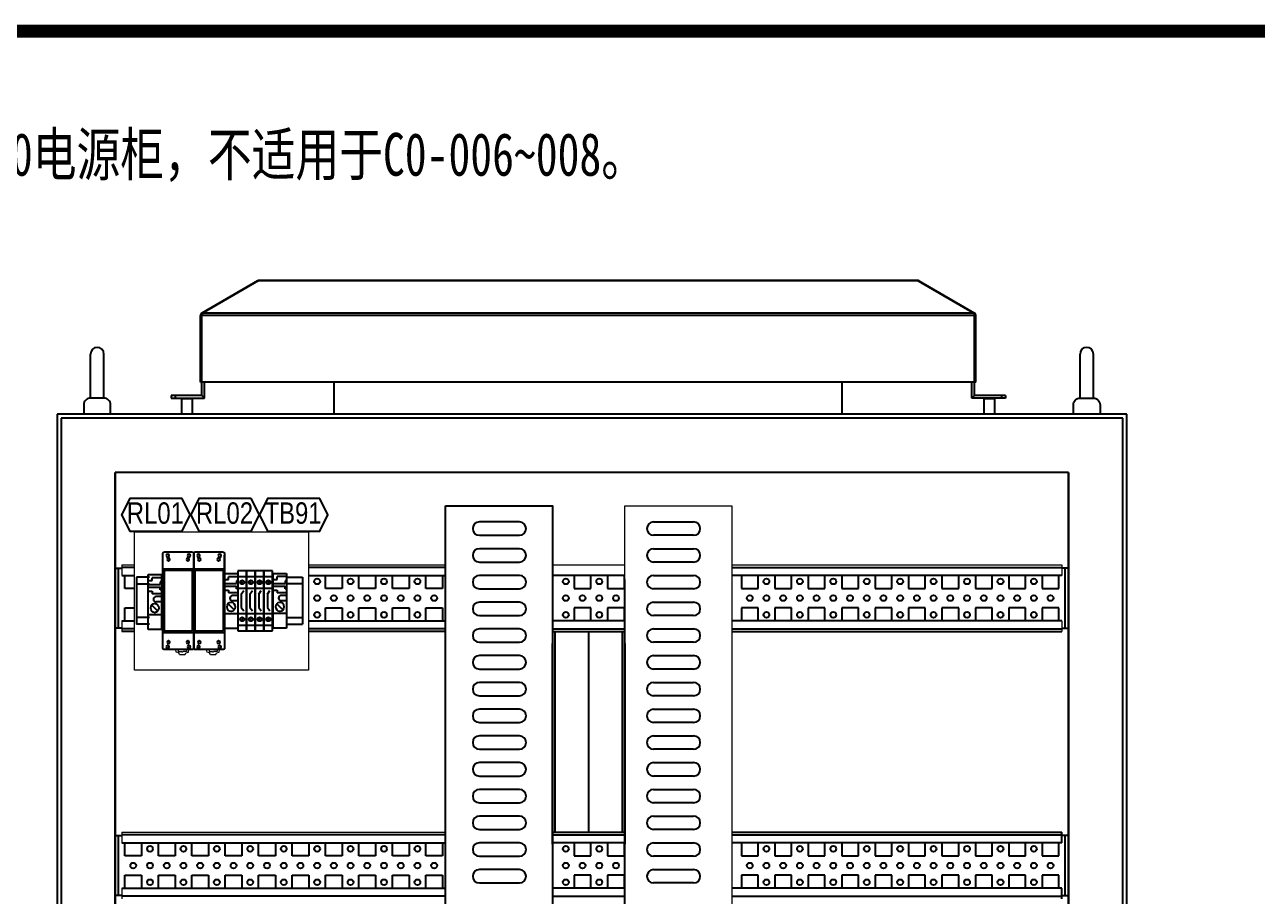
# Model space of a CAD drawing. Extents: x 81437 to 204847, y -54769 to -29444.
# Drawn here: x 102201 to 103123, y -30096 to -29444 of the extents above; entities that cross this region are included whole.
import ezdxf
from ezdxf.enums import TextEntityAlignment as Align
from ezdxf.lldxf.tags import DXFTag

# ---------------------------------------------------------------- set-up
doc = ezdxf.new("R2010")
doc.units = 0
doc.header["$LTSCALE"] = 100
doc.header["$MEASUREMENT"] = 0
for name, color, linetype in [('EYEBOLT', 7, 'Continuous'), ('PANEL', 7, 'Continuous'), ('Panel Comp', 7, 'Continuous'), ('t', 1, 'Continuous')]:
    doc.layers.add(name, color=color, linetype=linetype)
doc.layers.add('细实线', color=7, linetype='Continuous', lineweight=20)
doc.styles.add('HZ', font='arial.ttf', dxfattribs={"width": 0.7})
doc.styles.add('HZTXT1', font='', dxfattribs={"width": 0.8})
doc.styles.get("Standard").update_dxf_attribs({"font": ''})
doc.styles.add('微软雅黑', font='')
doc.styles.get('HZTXT1').set_extended_font_data('SimSun')
doc.styles.get('Standard').set_extended_font_data('SimSun')
doc.styles.get('微软雅黑').set_extended_font_data('Microsoft YaHei')
tags = doc.linetypes.add('HIDDEN', pattern=[0.375, 0.25, -0.125]).pattern_tags.tags
tags[6:7] = [DXFTag(74, 4), DXFTag(75, 0), DXFTag(340, '0'), DXFTag(46, 1.0), DXFTag(50, 0.0), DXFTag(44, 0.0), DXFTag(45, 0.0)]
tags[4:5] = [DXFTag(74, 4), DXFTag(75, 0), DXFTag(340, '0'), DXFTag(46, 1.0), DXFTag(50, 0.0), DXFTag(44, 0.0), DXFTag(45, 0.0)]
tags = doc.linetypes.add('HIDDEN2', pattern=[0.1875, 0.125, -0.0625]).pattern_tags.tags
tags[6:7] = [DXFTag(74, 4), DXFTag(75, 0), DXFTag(340, '0'), DXFTag(46, 1.0), DXFTag(50, 0.0), DXFTag(44, 0.0), DXFTag(45, 0.0)]
tags[4:5] = [DXFTag(74, 4), DXFTag(75, 0), DXFTag(340, '0'), DXFTag(46, 1.0), DXFTag(50, 0.0), DXFTag(44, 0.0), DXFTag(45, 0.0)]

# ---------------------------------------------------------------- blocks, each defined once
blk = doc.blocks.new('图框')
at = {"layer": 't', "color": 7, "const_width": 9.62}
blk.add_lwpolyline([(4109.48, -3210.44), (4109.48, -58.86), (-6.16, -58.86), (-6.16, -3210.44)], close=True, dxfattribs=at)
at = {"color": 7, "style": '微软雅黑', "flags": 8}
for tag, p, height in [('DWG.NAME:', (1375.47, -2969.24), 25), ('DWG.NO.:', (3122.02, -3089.26), 24), ('图纸编号', (3309.2, -3111.27), 24), ('FILENO.:', (3122.51, -3164.97), 24), ('文档号', (3311.56, -3182.99), 24)]:
    blk.add_attdef(tag, p, '', height=height, dxfattribs=at)
at = {"color": 7, "style": '微软雅黑', "width": 0.8, "flags": 8}
for tag, p, height in [('PROJECTNAME:', (3119.32, -2971.67), 24), ('PROJECT_NAME', (3324.74, -2969.19), 25)]:
    blk.add_attdef(tag, p, '', height=height, dxfattribs=at)
at = {"color": 7, "style": '微软雅黑', "flags": 8}
for tag, p in [('图纸名称:', (1371.65, -3024.79)), ('项目名称', (3272.9, -3045.63))]:
    blk.add_attdef(tag, text='', height=25, dxfattribs=at).set_placement(p, align=Align.BOTTOM_LEFT)
for tag, height, width, p in [('RENLIU', 24, 0.7, (692.03, -3009.24)), ('SHUFENWANG', 24, 0.7, (879.63, -3009.24)), ('FANGHOU', 24, 0.7, (1063.57, -3009.24)), ('DANDANLI', 24, 0.7, (1243.85, -3009.24)), ('#10STATIONONTROLCABINETCOVER', 30, 0.6, (1771.74, -3076.04)), ('HANGZHOUHOLLYSYSAUTOMATIONCO.,LTD.', 24, 0.7, (2763.92, -3104.58))]:
    blk.add_attdef(tag, text='', height=height, dxfattribs=dict(at, width=width)).set_placement(p, align=Align.MIDDLE)
at = {"color": 7, "flags": 8}
blk.add_attdef('A', text='', height=23, dxfattribs=at).set_placement((53.74, -3033.74), align=Align.MIDDLE)
at = {"color": 7, "style": '微软雅黑', "flags": 8}
for tag, height, p in [('设计时间', 23, (207.7, -3033.74)), ('刘仁', 23, (692.03, -3061.05)), ('王姝芬', 23, (879.63, -3061.05)), ('侯方', 23, (1063.57, -3061.05)), ('李丹丹', 23, (1243.85, -3061.05)), ('PAGEXOFX', 24, (3947.55, -3097.94)), ('REV.', 24, (53.22, -3121.91)), ('DATE', 24, (202.74, -3121.91)), ('DESCRIPTION', 24, (445.56, -3121.91)), ('PREPARED', 24, (692.03, -3121.91)), ('CHECKED', 24, (879.63, -3121.91)), ('SIGNED', 24, (1063.57, -3121.91)), ('APPROVED', 24, (1243.85, -3121.91)), ('图纸名称', 30, (1771.74, -3153.56)), ('第几页共几页', 24, (3947.55, -3172.94))]:
    blk.add_attdef(tag, text='', height=height, dxfattribs=at).set_placement(p, align=Align.MIDDLE)
blk = doc.blocks.new('堵头')
at = {"color": 53}
for p, q in [((0, -41), (0, 0)), ((0, 0), (10, 0)), ((10, 0), (10, -41)), ((0, -11), (10, -11)), ((7.28, -18.33), (2.72, -13.78)), ((0, -20.55), (4, -20.55)), ((0, -24.55), (4, -24.55)), ((0, -26.55), (7, -26.55)), ((7, -28.55), (7, -26.55)), ((0, -29.55), (1, -29.55)), ((0, -35.55), (1, -35.55)), ((1, -29.55), (1, -31.55)), ((10, -31.55), (1, -31.55)), ((10, -33.55), (1, -33.55)), ((1, -35.55), (1, -33.55)), ((10, -28.55), (7, -28.55)), ((10, -36.55), (7, -36.55)), ((7, -36.55), (7, -38.55)), ((0, -38.55), (7, -38.55)), ((10, -41), (0, -41))]:
    blk.add_line(p, q, dxfattribs=at)
blk.add_arc((4, -22.55), 2, 270, 90, dxfattribs=at)
blk.add_ellipse((5, -16.05), major_axis=(0, -3.5), ratio=0.857143, start_param=4.712389, end_param=10.995574, dxfattribs=at)
blk = doc.blocks.new('MY2NJ-K')
at = {"lineweight": 0}
for p, q in [((38.45, -10), (36.5, -9.7)), ((36.5, -11.47), (37.98, -11.47)), ((36.5, -17.62), (37.98, -17.62)), ((37.98, -11.47), (37.98, -14.01)), ((37.98, -17.62), (37.98, -15.08)), ((38.88, -11.91), (38.45, -10)), ((38.88, -17.18), (38.45, -19.08)), ((40.29, -12.49), (38.88, -11.91)), ((40.29, -16.59), (38.88, -17.18)), ((40.29, -12.49), (40.29, -16.59)), ((38.45, -19.08), (36.5, -19.38))]:
    blk.add_line(p, q, dxfattribs=at)
blk.add_arc((37.97, -14.54), 0.532, 270.54945, 89.45055, dxfattribs=at)
at = {"layer": 'Panel Comp'}
for p, q in [((12, -23), (-34, -23)), ((5.54, -23), (-33.71, -23)), ((5.54, -23), (-33.71, -23)), ((8.62, -23), (-30.62, -23)), ((10.96, -23), (-28.29, -23))]:
    blk.add_line(p, q, dxfattribs=at)
blk.add_lwpolyline([(36.5, -22), (36.5, -1, 0.414214), (35.5, 0), (-35.5, 0, 0.414214), (-36.5, -1), (-36.5, -22, 0.414214), (-35.5, -23), (35.5, -23, 0.414214)], format="xyb", close=True, dxfattribs=at)
for points in [[(24, -23), (24, 0), (-24, 0), (-24, -23)], [(22.77, -21.93), (22.77, -1.19), (-22.87, -1.19), (-22.87, -21.93)]]:
    blk.add_lwpolyline(points, close=True, dxfattribs=at)
for centre in [(-33.76, -3.57), (-30.82, -4.13), (30.88, -4.13), (34.37, -3.57), (-33.76, -19.46), (-30.82, -18.62), (30.88, -18.62), (34.37, -19.46)]:
    blk.add_circle(centre, 1.09, dxfattribs=at)
blk = doc.blocks.new('Z$W@#31031')
at = {"color": 53}
for p, q in [((0, 45), (0, 0)), ((6.5, 45), (0, 45)), ((0, 40.63), (6.5, 40.63)), ((6.5, 0), (6.5, 45)), ((0, 31.89), (6.5, 31.89)), ((2.6, 27.5), (4.44, 30.12)), ((2.6, 27.61), (2.6, 17.39)), ((0, 13.11), (6.5, 13.11)), ((2.6, 17.5), (4.44, 14.88)), ((0, 4.37), (6.5, 4.37)), ((0, 0), (6.5, 0))]:
    blk.add_line(p, q, dxfattribs=at)
at = {"color": 53, "linetype": 'HIDDEN2'}
for p, q in [((4.15, 35.13), (2.35, 37.54)), ((4.15, 9.87), (2.35, 7.46))]:
    blk.add_line(p, q, dxfattribs=at)
at = {"color": 53}
for centre in [(3.28, 36.32), (3.28, 8.68)]:
    blk.add_circle(centre, 1.5, dxfattribs=at)

msp = doc.modelspace()

# ---------------------------------------------------------------- linework, layer by layer
at = {"color": 7, "linetype": 'Continuous'}
for p, q in [((102375.04, -29636.02), (102333.35, -29660.09)), ((102375.54, -29636.02), (102333.85, -29660.09)), ((102375.04, -29636.02), (102375.16, -29636.24)), ((102868.96, -29636.02), (102375.54, -29636.02)), ((102868.36, -29635.72), (102376.14, -29635.72)), ((102868.96, -29636.02), (102910.65, -29660.09)), ((102869.46, -29636.02), (102869.33, -29636.24)), ((102869.46, -29636.02), (102911.15, -29660.09)), ((102332.25, -29711.72), (102332.25, -29662)), ((102332.25, -29662), (102333.25, -29662)), ((102333.25, -29711.72), (102333.25, -29662)), ((102911.25, -29662), (102333.25, -29662)), ((102333.35, -29660.09), (102333.64, -29660.6)), ((102910.65, -29660.09), (102333.85, -29660.09)), ((102911.15, -29660.09), (102910.85, -29660.6)), ((102911.25, -29711.72), (102911.25, -29662)), ((102912.25, -29662), (102911.25, -29662)), ((102912.25, -29711.72), (102912.25, -29662)), ((102332.25, -29711.72), (102333.25, -29711.72)), ((102333.25, -29721.72), (102333.25, -29711.72)), ((102911.25, -29711.72), (102333.25, -29711.72)), ((102335.25, -29723.72), (102335.25, -29711.72)), ((102432.25, -29735.72), (102432.25, -29711.72)), ((102812.25, -29735.72), (102812.25, -29711.72)), ((102909.25, -29723.72), (102909.25, -29711.72)), ((102911.25, -29721.72), (102911.25, -29711.72)), ((102912.25, -29711.72), (102911.25, -29711.72)), ((102310.25, -29721.72), (102310.25, -29723.72)), ((102333.25, -29721.72), (102310.25, -29721.72)), ((102310.25, -29723.72), (102335.25, -29723.72)), ((102313.25, -29721.72), (102313.25, -29723.72)), ((102318.75, -29723.72), (102318.25, -29724.22)), ((102318.25, -29735.72), (102318.25, -29724.22)), ((102326.25, -29724.22), (102318.25, -29724.22)), ((102325.75, -29723.72), (102326.25, -29724.22)), ((102326.25, -29735.72), (102326.25, -29724.22)), ((102335.25, -29723.72), (102333.25, -29721.72)), ((102909.25, -29723.72), (102911.25, -29721.72)), ((102934.25, -29723.72), (102909.25, -29723.72)), ((102934.25, -29721.72), (102911.25, -29721.72)), ((102918.75, -29723.72), (102918.25, -29724.22)), ((102918.25, -29735.72), (102918.25, -29724.22)), ((102926.25, -29724.22), (102918.25, -29724.22)), ((102925.75, -29723.72), (102926.25, -29724.22)), ((102926.25, -29735.72), (102926.25, -29724.22)), ((102931.25, -29721.72), (102931.25, -29723.72)), ((102934.25, -29721.72), (102934.25, -29723.72)), ((102570.86, -29816.25), (102540.86, -29816.25)), ((102671.1, -29816.25), (102701.1, -29816.25)), ((102540.86, -29826.25), (102570.86, -29826.25)), ((102701.1, -29826.25), (102671.1, -29826.25)), ((102570.86, -29836.25), (102540.86, -29836.25)), ((102671.1, -29836.25), (102701.1, -29836.25)), ((102540.86, -29846.25), (102570.86, -29846.25)), ((102701.1, -29846.25), (102671.1, -29846.25)), ((102268.55, -29850.72), (102273.55, -29850.72)), ((102268.55, -29850.72), (102273.55, -29850.72)), ((102271.05, -29895.72), (102271.05, -29850.72)), ((102271.05, -29895.72), (102271.05, -29850.72)), ((102282.99, -29850.22), (102273.52, -29850.22)), ((102273.55, -29856.22), (102282.99, -29856.22)), ((102275.8, -29865.97), (102275.8, -29856.22)), ((102515.65, -29850.22), (102413.13, -29850.22)), ((102413.13, -29856.22), (102515.65, -29856.22)), ((102425.8, -29865.97), (102425.8, -29856.22)), ((102425.8, -29865.97), (102425.8, -29856.22)), ((102425.8, -29865.97), (102425.8, -29856.22)), ((102425.8, -29865.97), (102425.8, -29856.22)), ((102438.3, -29856.22), (102438.3, -29865.97)), ((102450.8, -29865.97), (102450.8, -29856.22)), ((102463.3, -29856.22), (102463.3, -29865.97)), ((102475.8, -29865.97), (102475.8, -29856.22)), ((102488.3, -29856.22), (102488.3, -29865.97)), ((102500.8, -29865.97), (102500.8, -29856.22)), ((102513.3, -29856.22), (102513.3, -29865.97)), ((102570.86, -29856.25), (102540.86, -29856.25)), ((102649.65, -29856.22), (102595.65, -29856.22)), ((102611.8, -29856.22), (102611.8, -29865.97)), ((102624.3, -29865.97), (102624.3, -29856.22)), ((102636.8, -29856.22), (102636.8, -29865.97)), ((102649.3, -29865.97), (102649.3, -29856.22)), ((102671.1, -29856.25), (102701.1, -29856.25)), ((102729.65, -29850.22), (102967.1, -29850.22)), ((102967.44, -29856.22), (102729.65, -29856.22)), ((102736.8, -29856.22), (102736.8, -29865.97)), ((102749.3, -29865.97), (102749.3, -29856.22)), ((102761.8, -29856.22), (102761.8, -29865.97)), ((102774.3, -29865.97), (102774.3, -29856.22)), ((102786.8, -29856.22), (102786.8, -29865.97)), ((102799.3, -29865.97), (102799.3, -29856.22)), ((102811.8, -29856.22), (102811.8, -29865.97)), ((102824.3, -29865.97), (102824.3, -29856.22)), ((102836.8, -29856.22), (102836.8, -29865.97)), ((102849.3, -29865.97), (102849.3, -29856.22)), ((102861.8, -29856.22), (102861.8, -29865.97)), ((102874.3, -29865.97), (102874.3, -29856.22)), ((102886.8, -29856.22), (102886.8, -29865.97)), ((102899.3, -29865.97), (102899.3, -29856.22)), ((102911.8, -29856.22), (102911.8, -29865.97)), ((102924.3, -29865.97), (102924.3, -29856.22)), ((102936.8, -29856.22), (102936.8, -29865.97)), ((102949.3, -29865.97), (102949.3, -29856.22)), ((102961.8, -29856.22), (102961.8, -29865.97)), ((102967.1, -29850.22), (102976.58, -29850.22)), ((102976.55, -29856.22), (102967.1, -29856.22)), ((102974.3, -29865.97), (102974.3, -29856.22)), ((102981.55, -29850.72), (102976.55, -29850.72)), ((102979.05, -29895.72), (102979.05, -29850.72)), ((102282.99, -29865.97), (102275.8, -29865.97)), ((102438.3, -29865.97), (102425.8, -29865.97)), ((102463.3, -29865.97), (102450.8, -29865.97)), ((102488.3, -29865.97), (102475.8, -29865.97)), ((102513.3, -29865.97), (102500.8, -29865.97)), ((102540.86, -29866.25), (102570.86, -29866.25)), ((102611.8, -29865.97), (102624.3, -29865.97)), ((102636.8, -29865.97), (102649.3, -29865.97)), ((102649.65, -31604.22), (102649.65, -29859.22)), ((102701.1, -29866.25), (102671.1, -29866.25)), ((102736.8, -29865.97), (102749.3, -29865.97)), ((102761.8, -29865.97), (102774.3, -29865.97)), ((102786.8, -29865.97), (102799.3, -29865.97)), ((102811.8, -29865.97), (102824.3, -29865.97)), ((102836.8, -29865.97), (102849.3, -29865.97)), ((102861.8, -29865.97), (102874.3, -29865.97)), ((102886.8, -29865.97), (102899.3, -29865.97)), ((102911.8, -29865.97), (102924.3, -29865.97)), ((102936.8, -29865.97), (102949.3, -29865.97)), ((102961.8, -29865.97), (102974.3, -29865.97)), ((102570.86, -29876.25), (102540.86, -29876.25)), ((102671.1, -29876.25), (102701.1, -29876.25)), ((102275.8, -29880.47), (102282.99, -29880.47)), ((102275.8, -29890.22), (102275.8, -29880.47)), ((102425.8, -29880.47), (102438.3, -29880.47)), ((102425.8, -29890.22), (102425.8, -29880.47)), ((102425.8, -29890.22), (102425.8, -29880.47)), ((102425.8, -29890.22), (102425.8, -29880.47)), ((102425.8, -29890.22), (102425.8, -29880.47)), ((102438.3, -29880.47), (102438.3, -29890.22)), ((102450.8, -29880.47), (102463.3, -29880.47)), ((102450.8, -29890.22), (102450.8, -29880.47)), ((102463.3, -29880.47), (102463.3, -29890.22)), ((102475.8, -29880.47), (102488.3, -29880.47)), ((102475.8, -29890.22), (102475.8, -29880.47)), ((102488.3, -29880.47), (102488.3, -29890.22)), ((102500.8, -29880.47), (102513.3, -29880.47)), ((102500.8, -29890.22), (102500.8, -29880.47)), ((102513.3, -29880.47), (102513.3, -29890.22)), ((102540.86, -29886.25), (102570.86, -29886.25)), ((102624.3, -29880.47), (102611.8, -29880.47)), ((102611.8, -29880.47), (102611.8, -29890.22)), ((102624.3, -29890.22), (102624.3, -29880.47)), ((102649.3, -29880.47), (102636.8, -29880.47)), ((102636.8, -29880.47), (102636.8, -29890.22)), ((102649.3, -29890.22), (102649.3, -29880.47)), ((102701.1, -29886.25), (102671.1, -29886.25)), ((102749.3, -29880.47), (102736.8, -29880.47)), ((102736.8, -29880.47), (102736.8, -29890.22)), ((102749.3, -29890.22), (102749.3, -29880.47)), ((102774.3, -29880.47), (102761.8, -29880.47)), ((102761.8, -29880.47), (102761.8, -29890.22)), ((102774.3, -29890.22), (102774.3, -29880.47)), ((102799.3, -29880.47), (102786.8, -29880.47)), ((102786.8, -29880.47), (102786.8, -29890.22)), ((102799.3, -29890.22), (102799.3, -29880.47)), ((102824.3, -29880.47), (102811.8, -29880.47)), ((102811.8, -29880.47), (102811.8, -29890.22)), ((102824.3, -29890.22), (102824.3, -29880.47)), ((102849.3, -29880.47), (102836.8, -29880.47)), ((102836.8, -29880.47), (102836.8, -29890.22)), ((102849.3, -29890.22), (102849.3, -29880.47)), ((102874.3, -29880.47), (102861.8, -29880.47)), ((102861.8, -29880.47), (102861.8, -29890.22)), ((102874.3, -29890.22), (102874.3, -29880.47)), ((102899.3, -29880.47), (102886.8, -29880.47)), ((102886.8, -29880.47), (102886.8, -29890.22)), ((102899.3, -29890.22), (102899.3, -29880.47)), ((102924.3, -29880.47), (102911.8, -29880.47)), ((102911.8, -29880.47), (102911.8, -29890.22)), ((102924.3, -29890.22), (102924.3, -29880.47)), ((102949.3, -29880.47), (102936.8, -29880.47)), ((102936.8, -29880.47), (102936.8, -29890.22)), ((102949.3, -29890.22), (102949.3, -29880.47)), ((102974.3, -29880.47), (102961.8, -29880.47)), ((102961.8, -29880.47), (102961.8, -29890.22)), ((102974.3, -29890.22), (102974.3, -29880.47)), ((102273.55, -29890.22), (102282.99, -29890.22)), ((102413.13, -29890.22), (102515.65, -29890.22)), ((102649.65, -29890.22), (102595.65, -29890.22)), ((102967.44, -29890.22), (102729.65, -29890.22)), ((102976.55, -29890.22), (102967.1, -29890.22)), ((102273.55, -29895.72), (102268.55, -29895.72)), ((102273.55, -29895.72), (102268.55, -29895.72)), ((102282.99, -29896.22), (102273.52, -29896.22)), ((102282.99, -29898.22), (102273.52, -29898.22)), ((102515.65, -29896.22), (102413.13, -29896.22)), ((102515.65, -29898.22), (102413.13, -29898.22)), ((102570.86, -29896.25), (102540.86, -29896.25)), ((102595.65, -29896.22), (102649.65, -29896.22)), ((102595.65, -29898.22), (102649.65, -29898.22)), ((102597.65, -30048.22), (102597.65, -29898.22)), ((102622.65, -30048.22), (102622.65, -29898.22)), ((102622.65, -30048.22), (102622.65, -29898.22)), ((102647.65, -29898.22), (102647.65, -30048.22)), ((102671.1, -29896.25), (102701.1, -29896.25)), ((102729.65, -29896.22), (102967.1, -29896.22)), ((102729.65, -29898.22), (102967.1, -29898.22)), ((102967.1, -29896.22), (102976.55, -29896.22)), ((102967.1, -29898.22), (102976.55, -29898.22)), ((102976.55, -29895.72), (102981.55, -29895.72)), ((102540.86, -29906.25), (102570.86, -29906.25)), ((102595.65, -30057.22), (102595.65, -29907.22)), ((102649.65, -29907.22), (102649.65, -30057.22)), ((102701.1, -29906.25), (102671.1, -29906.25)), ((102570.86, -29916.25), (102540.86, -29916.25)), ((102671.1, -29916.25), (102701.1, -29916.25)), ((102540.86, -29926.25), (102570.86, -29926.25)), ((102701.1, -29926.25), (102671.1, -29926.25)), ((102570.86, -29936.25), (102540.86, -29936.25)), ((102671.1, -29936.25), (102701.1, -29936.25)), ((102540.86, -29946.25), (102570.86, -29946.25)), ((102701.1, -29946.25), (102671.1, -29946.25)), ((102570.86, -29956.25), (102540.86, -29956.25)), ((102671.1, -29956.25), (102701.1, -29956.25)), ((102540.86, -29966.25), (102570.86, -29966.25)), ((102701.1, -29966.25), (102671.1, -29966.25)), ((102570.86, -29976.25), (102540.86, -29976.25)), ((102671.1, -29976.25), (102701.1, -29976.25)), ((102540.86, -29986.25), (102570.86, -29986.25)), ((102701.1, -29986.25), (102671.1, -29986.25)), ((102570.86, -29996.25), (102540.86, -29996.25)), ((102671.1, -29996.25), (102701.1, -29996.25)), ((102540.86, -30006.25), (102570.86, -30006.25)), ((102701.1, -30006.25), (102671.1, -30006.25)), ((102570.86, -30016.25), (102540.86, -30016.25)), ((102671.1, -30016.25), (102701.1, -30016.25)), ((102540.86, -30026.25), (102570.86, -30026.25)), ((102701.1, -30026.25), (102671.1, -30026.25)), ((102570.86, -30036.25), (102540.86, -30036.25)), ((102671.1, -30036.25), (102701.1, -30036.25)), ((102268.55, -30050.72), (102273.55, -30050.72)), ((102271.05, -30095.72), (102271.05, -30050.72)), ((102515.65, -30050.22), (102273.52, -30050.22)), ((102540.86, -30046.25), (102570.86, -30046.25)), ((102595.65, -30048.22), (102649.65, -30048.22)), ((102595.65, -30050.22), (102649.65, -30050.22)), ((102701.1, -30046.25), (102671.1, -30046.25)), ((102729.65, -30048.22), (102797.55, -30048.22)), ((102729.65, -30050.22), (102797.55, -30050.22)), ((102797.55, -30048.22), (102976.55, -30048.22)), ((102797.55, -30050.22), (102976.55, -30050.22)), ((102976.55, -30056.22), (102976.55, -30048.22)), ((102981.55, -30050.72), (102976.55, -30050.72)), ((102979.05, -30095.72), (102979.05, -30050.72)), ((102273.55, -30056.22), (102515.65, -30056.22)), ((102275.8, -30065.97), (102275.8, -30056.22)), ((102288.3, -30056.22), (102288.3, -30065.97)), ((102300.8, -30065.97), (102300.8, -30056.22)), ((102313.3, -30056.22), (102313.3, -30065.97)), ((102325.8, -30065.97), (102325.8, -30056.22)), ((102338.3, -30056.22), (102338.3, -30065.97)), ((102350.8, -30065.97), (102350.8, -30056.22)), ((102363.3, -30056.22), (102363.3, -30065.97)), ((102375.8, -30065.97), (102375.8, -30056.22)), ((102388.3, -30056.22), (102388.3, -30065.97)), ((102400.8, -30065.97), (102400.8, -30056.22)), ((102413.3, -30056.22), (102413.3, -30065.97)), ((102425.8, -30065.97), (102425.8, -30056.22)), ((102438.3, -30056.22), (102438.3, -30065.97)), ((102450.8, -30065.97), (102450.8, -30056.22)), ((102463.3, -30056.22), (102463.3, -30065.97)), ((102475.8, -30065.97), (102475.8, -30056.22)), ((102488.3, -30056.22), (102488.3, -30065.97)), ((102500.8, -30065.97), (102500.8, -30056.22)), ((102513.3, -30056.22), (102513.3, -30065.97)), ((102570.86, -30056.25), (102540.86, -30056.25)), ((102649.65, -30056.22), (102595.65, -30056.22)), ((102611.8, -30056.22), (102611.8, -30065.97)), ((102624.3, -30065.97), (102624.3, -30056.22)), ((102636.8, -30056.22), (102636.8, -30065.97)), ((102649.3, -30065.97), (102649.3, -30056.22)), ((102671.1, -30056.25), (102701.1, -30056.25)), ((102797.55, -30056.22), (102729.65, -30056.22)), ((102736.8, -30056.22), (102736.8, -30065.97)), ((102749.3, -30065.97), (102749.3, -30056.22)), ((102761.8, -30056.22), (102761.8, -30065.97)), ((102774.3, -30065.97), (102774.3, -30056.22)), ((102786.8, -30056.22), (102786.8, -30065.97)), ((102976.55, -30056.22), (102797.55, -30056.22)), ((102799.3, -30065.97), (102799.3, -30056.22)), ((102811.8, -30056.22), (102811.8, -30065.97)), ((102824.3, -30065.97), (102824.3, -30056.22)), ((102836.8, -30056.22), (102836.8, -30065.97)), ((102849.3, -30065.97), (102849.3, -30056.22)), ((102861.8, -30056.22), (102861.8, -30065.97)), ((102874.3, -30065.97), (102874.3, -30056.22)), ((102886.8, -30056.22), (102886.8, -30065.97)), ((102899.3, -30065.97), (102899.3, -30056.22)), ((102911.8, -30056.22), (102911.8, -30065.97)), ((102924.3, -30065.97), (102924.3, -30056.22)), ((102936.8, -30056.22), (102936.8, -30065.97)), ((102949.3, -30065.97), (102949.3, -30056.22)), ((102961.8, -30056.22), (102961.8, -30065.97)), ((102974.3, -30065.97), (102974.3, -30056.22)), ((102288.3, -30065.97), (102275.8, -30065.97)), ((102313.3, -30065.97), (102300.8, -30065.97)), ((102338.3, -30065.97), (102325.8, -30065.97)), ((102363.3, -30065.97), (102350.8, -30065.97)), ((102388.3, -30065.97), (102375.8, -30065.97)), ((102413.3, -30065.97), (102400.8, -30065.97)), ((102438.3, -30065.97), (102425.8, -30065.97)), ((102463.3, -30065.97), (102450.8, -30065.97)), ((102488.3, -30065.97), (102475.8, -30065.97)), ((102513.3, -30065.97), (102500.8, -30065.97)), ((102540.86, -30066.25), (102570.86, -30066.25)), ((102611.8, -30065.97), (102624.3, -30065.97)), ((102636.8, -30065.97), (102649.3, -30065.97)), ((102701.1, -30066.25), (102671.1, -30066.25)), ((102736.8, -30065.97), (102749.3, -30065.97)), ((102761.8, -30065.97), (102774.3, -30065.97)), ((102786.8, -30065.97), (102799.3, -30065.97)), ((102811.8, -30065.97), (102824.3, -30065.97)), ((102836.8, -30065.97), (102849.3, -30065.97)), ((102861.8, -30065.97), (102874.3, -30065.97)), ((102886.8, -30065.97), (102899.3, -30065.97)), ((102911.8, -30065.97), (102924.3, -30065.97)), ((102936.8, -30065.97), (102949.3, -30065.97)), ((102961.8, -30065.97), (102974.3, -30065.97)), ((102570.86, -30076.25), (102540.86, -30076.25)), ((102671.1, -30076.25), (102701.1, -30076.25)), ((102804.73, -30075.21), (102806.37, -30075.21)), ((102807.55, -30072.47), (102807.55, -30073.98)), ((102275.8, -30080.47), (102288.3, -30080.47)), ((102275.8, -30090.22), (102275.8, -30080.47)), ((102288.3, -30080.47), (102288.3, -30090.22)), ((102300.8, -30080.47), (102313.3, -30080.47)), ((102300.8, -30090.22), (102300.8, -30080.47)), ((102313.3, -30080.47), (102313.3, -30090.22)), ((102325.8, -30080.47), (102338.3, -30080.47)), ((102325.8, -30090.22), (102325.8, -30080.47)), ((102338.3, -30080.47), (102338.3, -30090.22)), ((102350.8, -30080.47), (102363.3, -30080.47)), ((102350.8, -30090.22), (102350.8, -30080.47)), ((102363.3, -30080.47), (102363.3, -30090.22)), ((102375.8, -30080.47), (102388.3, -30080.47)), ((102375.8, -30090.22), (102375.8, -30080.47)), ((102388.3, -30080.47), (102388.3, -30090.22)), ((102400.8, -30080.47), (102413.3, -30080.47)), ((102400.8, -30090.22), (102400.8, -30080.47)), ((102413.3, -30080.47), (102413.3, -30090.22)), ((102425.8, -30080.47), (102438.3, -30080.47)), ((102425.8, -30090.22), (102425.8, -30080.47)), ((102438.3, -30080.47), (102438.3, -30090.22)), ((102450.8, -30080.47), (102463.3, -30080.47)), ((102450.8, -30090.22), (102450.8, -30080.47)), ((102463.3, -30080.47), (102463.3, -30090.22)), ((102475.8, -30080.47), (102488.3, -30080.47)), ((102475.8, -30090.22), (102475.8, -30080.47)), ((102488.3, -30080.47), (102488.3, -30090.22)), ((102500.8, -30080.47), (102513.3, -30080.47)), ((102500.8, -30090.22), (102500.8, -30080.47)), ((102513.3, -30080.47), (102513.3, -30090.22)), ((102540.86, -30086.25), (102570.86, -30086.25)), ((102624.3, -30080.47), (102611.8, -30080.47)), ((102611.8, -30080.47), (102611.8, -30090.22)), ((102624.3, -30090.22), (102624.3, -30080.47)), ((102649.3, -30080.47), (102636.8, -30080.47)), ((102636.8, -30080.47), (102636.8, -30090.22)), ((102649.3, -30090.22), (102649.3, -30080.47)), ((102701.1, -30086.25), (102671.1, -30086.25)), ((102749.3, -30080.47), (102736.8, -30080.47)), ((102736.8, -30080.47), (102736.8, -30090.22)), ((102749.3, -30090.22), (102749.3, -30080.47)), ((102774.3, -30080.47), (102761.8, -30080.47)), ((102761.8, -30080.47), (102761.8, -30090.22)), ((102774.3, -30090.22), (102774.3, -30080.47)), ((102799.3, -30080.47), (102786.8, -30080.47)), ((102786.8, -30080.47), (102786.8, -30090.22)), ((102799.3, -30090.22), (102799.3, -30080.47)), ((102824.3, -30080.47), (102811.8, -30080.47)), ((102811.8, -30080.47), (102811.8, -30090.22)), ((102824.3, -30090.22), (102824.3, -30080.47)), ((102849.3, -30080.47), (102836.8, -30080.47)), ((102836.8, -30080.47), (102836.8, -30090.22)), ((102849.3, -30090.22), (102849.3, -30080.47)), ((102874.3, -30080.47), (102861.8, -30080.47)), ((102861.8, -30080.47), (102861.8, -30090.22)), ((102874.3, -30090.22), (102874.3, -30080.47)), ((102899.3, -30080.47), (102886.8, -30080.47)), ((102886.8, -30080.47), (102886.8, -30090.22)), ((102899.3, -30090.22), (102899.3, -30080.47)), ((102924.3, -30080.47), (102911.8, -30080.47)), ((102911.8, -30080.47), (102911.8, -30090.22)), ((102924.3, -30090.22), (102924.3, -30080.47)), ((102949.3, -30080.47), (102936.8, -30080.47)), ((102936.8, -30080.47), (102936.8, -30090.22)), ((102949.3, -30090.22), (102949.3, -30080.47)), ((102974.3, -30080.47), (102961.8, -30080.47)), ((102961.8, -30080.47), (102961.8, -30090.22)), ((102974.3, -30090.22), (102974.3, -30080.47)), ((102273.55, -30095.72), (102268.55, -30095.72)), ((102515.65, -30096.22), (102273.52, -30096.22)), ((102273.55, -30090.22), (102515.65, -30090.22)), ((102649.65, -30090.22), (102595.65, -30090.22)), ((102595.65, -30096.22), (102649.65, -30096.22)), ((102797.55, -30090.22), (102729.65, -30090.22)), ((102729.65, -30096.22), (102797.55, -30096.22)), ((102976.55, -30090.22), (102797.55, -30090.22)), ((102797.55, -30096.22), (102976.55, -30096.22)), ((102976.55, -30098.22), (102976.55, -30090.22)), ((102976.55, -30095.72), (102981.55, -30095.72))]:
    msp.add_line(p, q, dxfattribs=at)
at = {"color": 6}
for p, q in [((102294.22, -29857.61), (102284.33, -29857.61)), ((102284.33, -29857.61), (102284.33, -29892.61)), ((102396.22, -29857.61), (102408.47, -29857.61)), ((102408.47, -29857.61), (102408.47, -29892.61)), ((102284.33, -29862.61), (102294.22, -29862.61)), ((102408.47, -29862.61), (102396.22, -29862.61)), ((102294.22, -29887.61), (102284.33, -29887.61)), ((102294.22, -29892.61), (102284.33, -29892.61)), ((102396.22, -29887.61), (102408.47, -29887.61)), ((102396.22, -29892.61), (102408.47, -29892.61))]:
    msp.add_line(p, q, dxfattribs=at)
at = {"color": 3}
for points in [[(102318.57, -29798.85), (102279.39, -29798.85), (102273.35, -29810.95), (102279.39, -29823.04), (102318.57, -29823.04), (102324.62, -29810.95), (102318.57, -29798.85)], [(102370.3, -29798.85), (102331.12, -29798.85), (102325.08, -29810.95), (102331.12, -29823.04), (102370.3, -29823.04), (102376.35, -29810.95), (102370.3, -29798.85)], [(102421.57, -29798.85), (102382.39, -29798.85), (102376.35, -29810.95), (102382.39, -29823.04), (102421.57, -29823.04), (102427.62, -29810.95), (102421.57, -29798.85)]]:
    msp.add_lwpolyline(points, dxfattribs=at)
at = {"color": 7}
msp.add_lwpolyline([(102515.65, -29804.22), (102595.65, -29804.22), (102595.65, -31604.22), (102515.65, -31604.22)], close=True, dxfattribs=at)
at = {"color": 7, "linetype": 'Continuous'}
for centre in [(102419.55, -29860.72), (102419.55, -29860.72), (102419.55, -29860.72), (102419.55, -29860.72), (102419.55, -29860.72), (102444.55, -29860.72), (102444.55, -29860.72), (102469.55, -29860.72), (102469.55, -29860.72), (102494.55, -29860.72), (102494.55, -29860.72), (102605.55, -29860.72), (102630.55, -29860.72), (102755.55, -29860.72), (102755.55, -29860.72), (102780.55, -29860.72), (102780.55, -29860.72), (102805.55, -29860.72), (102805.55, -29860.72), (102830.55, -29860.72), (102830.55, -29860.72), (102855.55, -29860.72), (102855.55, -29860.72), (102880.55, -29860.72), (102880.55, -29860.72), (102905.55, -29860.72), (102905.55, -29860.72), (102930.55, -29860.72), (102930.55, -29860.72), (102955.55, -29860.72), (102955.55, -29860.72), (102419.55, -29873.22), (102419.55, -29873.22), (102419.55, -29873.22), (102419.55, -29873.22), (102419.55, -29873.22), (102432.05, -29873.22), (102444.55, -29873.22), (102444.55, -29873.22), (102457.05, -29873.22), (102469.55, -29873.22), (102469.55, -29873.22), (102482.05, -29873.22), (102494.55, -29873.22), (102494.55, -29873.22), (102507.05, -29873.22), (102605.55, -29873.22), (102618.05, -29873.22), (102630.55, -29873.22), (102643.05, -29873.22), (102743.05, -29873.22), (102755.55, -29873.22), (102755.55, -29873.22), (102768.05, -29873.22), (102780.55, -29873.22), (102780.55, -29873.22), (102793.05, -29873.22), (102805.55, -29873.22), (102805.55, -29873.22), (102818.05, -29873.22), (102830.55, -29873.22), (102830.55, -29873.22), (102843.05, -29873.22), (102855.55, -29873.22), (102855.55, -29873.22), (102868.05, -29873.22), (102880.55, -29873.22), (102880.55, -29873.22), (102893.05, -29873.22), (102905.55, -29873.22), (102905.55, -29873.22), (102918.05, -29873.22), (102930.55, -29873.22), (102930.55, -29873.22), (102943.05, -29873.22), (102955.55, -29873.22), (102955.55, -29873.22), (102968.05, -29873.22), (102419.55, -29885.72), (102419.55, -29885.72), (102419.55, -29885.72), (102419.55, -29885.72), (102419.55, -29885.72), (102444.55, -29885.72), (102444.55, -29885.72), (102469.55, -29885.72), (102469.55, -29885.72), (102494.55, -29885.72), (102494.55, -29885.72), (102605.55, -29885.72), (102630.55, -29885.72), (102755.55, -29885.72), (102755.55, -29885.72), (102780.55, -29885.72), (102780.55, -29885.72), (102805.55, -29885.72), (102805.55, -29885.72), (102830.55, -29885.72), (102830.55, -29885.72), (102855.55, -29885.72), (102855.55, -29885.72), (102880.55, -29885.72), (102880.55, -29885.72), (102905.55, -29885.72), (102905.55, -29885.72), (102930.55, -29885.72), (102930.55, -29885.72), (102955.55, -29885.72), (102955.55, -29885.72), (102294.55, -30060.72), (102294.55, -30060.72), (102319.55, -30060.72), (102319.55, -30060.72), (102344.55, -30060.72), (102344.55, -30060.72), (102369.55, -30060.72), (102369.55, -30060.72), (102394.55, -30060.72), (102394.55, -30060.72), (102419.55, -30060.72), (102419.55, -30060.72), (102444.55, -30060.72), (102444.55, -30060.72), (102469.55, -30060.72), (102469.55, -30060.72), (102494.55, -30060.72), (102494.55, -30060.72), (102605.55, -30060.72), (102630.55, -30060.72), (102755.55, -30060.72), (102755.55, -30060.72), (102780.55, -30060.72), (102780.55, -30060.72), (102805.55, -30060.72), (102830.55, -30060.72), (102855.55, -30060.72), (102880.55, -30060.72), (102905.55, -30060.72), (102930.55, -30060.72), (102955.55, -30060.72), (102282.05, -30073.22), (102294.55, -30073.22), (102294.55, -30073.22), (102307.05, -30073.22), (102319.55, -30073.22), (102319.55, -30073.22), (102332.05, -30073.22), (102344.55, -30073.22), (102344.55, -30073.22), (102357.05, -30073.22), (102369.55, -30073.22), (102369.55, -30073.22), (102382.05, -30073.22), (102394.55, -30073.22), (102394.55, -30073.22), (102407.05, -30073.22), (102419.55, -30073.22), (102419.55, -30073.22), (102432.05, -30073.22), (102444.55, -30073.22), (102444.55, -30073.22), (102457.05, -30073.22), (102469.55, -30073.22), (102469.55, -30073.22), (102482.05, -30073.22), (102494.55, -30073.22), (102494.55, -30073.22), (102507.05, -30073.22), (102605.55, -30073.22), (102618.05, -30073.22), (102630.55, -30073.22), (102643.05, -30073.22), (102743.05, -30073.22), (102755.55, -30073.22), (102755.55, -30073.22), (102768.05, -30073.22), (102780.55, -30073.22), (102780.55, -30073.22), (102793.05, -30073.22), (102805.55, -30073.22), (102818.05, -30073.22), (102830.55, -30073.22), (102843.05, -30073.22), (102855.55, -30073.22), (102868.05, -30073.22), (102880.55, -30073.22), (102893.05, -30073.22), (102905.55, -30073.22), (102918.05, -30073.22), (102930.55, -30073.22), (102943.05, -30073.22), (102955.55, -30073.22), (102968.05, -30073.22), (102294.55, -30085.72), (102294.55, -30085.72), (102319.55, -30085.72), (102319.55, -30085.72), (102344.55, -30085.72), (102344.55, -30085.72), (102369.55, -30085.72), (102369.55, -30085.72), (102394.55, -30085.72), (102394.55, -30085.72), (102419.55, -30085.72), (102419.55, -30085.72), (102444.55, -30085.72), (102444.55, -30085.72), (102469.55, -30085.72), (102469.55, -30085.72), (102494.55, -30085.72), (102494.55, -30085.72), (102605.55, -30085.72), (102630.55, -30085.72), (102755.55, -30085.72), (102755.55, -30085.72), (102780.55, -30085.72), (102780.55, -30085.72), (102805.55, -30085.72), (102830.55, -30085.72), (102855.55, -30085.72), (102880.55, -30085.72), (102905.55, -30085.72), (102930.55, -30085.72), (102955.55, -30085.72)]:
    msp.add_circle(centre, 2.15, dxfattribs=at)
for centre, radius, start, end in [((102376.14, -29637.92), 2.2, 90, 120), ((102868.36, -29637.92), 2.2, 60, 90), ((102334.45, -29662), 2.2, 120, 180), ((102360.53, -29668.75), 28.1, 164.51613, 164.98898), ((102883.96, -29668.75), 28.1, 15.01102, 15.48387), ((102910.05, -29662), 2.2, 0, 60), ((102540.86, -29821.25), 5, 90, 270), ((102570.86, -29821.25), 5, 270, 90), ((102671.1, -29821.25), 5, 90, 270), ((102701.1, -29821.25), 5, 270, 90), ((102540.86, -29841.25), 5, 90, 270), ((102570.86, -29841.25), 5, 270, 90), ((102671.1, -29841.25), 5, 90, 270), ((102701.1, -29841.25), 5, 270, 90), ((102540.86, -29861.25), 5, 90, 270), ((102570.86, -29861.25), 5, 270, 90), ((102671.1, -29861.25), 5, 90, 270), ((102701.1, -29861.25), 5, 270, 90), ((102540.86, -29881.25), 5, 90, 270), ((102570.86, -29881.25), 5, 270, 90), ((102671.1, -29881.25), 5, 90, 270), ((102701.1, -29881.25), 5, 270, 90), ((102540.86, -29901.25), 5, 90, 270), ((102570.86, -29901.25), 5, 270, 90), ((102671.1, -29901.25), 5, 90, 270), ((102701.1, -29901.25), 5, 270, 90), ((102540.86, -29921.25), 5, 90, 270), ((102570.86, -29921.25), 5, 270, 90), ((102671.1, -29921.25), 5, 90, 270), ((102701.1, -29921.25), 5, 270, 90), ((102540.86, -29941.25), 5, 90, 270), ((102570.86, -29941.25), 5, 270, 90), ((102671.1, -29941.25), 5, 90, 270), ((102701.1, -29941.25), 5, 270, 90), ((102540.86, -29961.25), 5, 90, 270), ((102570.86, -29961.25), 5, 270, 90), ((102671.1, -29961.25), 5, 90, 270), ((102701.1, -29961.25), 5, 270, 90), ((102540.86, -29981.25), 5, 90, 270), ((102570.86, -29981.25), 5, 270, 90), ((102671.1, -29981.25), 5, 90, 270), ((102701.1, -29981.25), 5, 270, 90), ((102540.86, -30001.25), 5, 90, 270), ((102570.86, -30001.25), 5, 270, 90), ((102671.1, -30001.25), 5, 90, 270), ((102701.1, -30001.25), 5, 270, 90), ((102540.86, -30021.25), 5, 90, 270), ((102570.86, -30021.25), 5, 270, 90), ((102671.1, -30021.25), 5, 90, 270), ((102701.1, -30021.25), 5, 270, 90), ((102540.86, -30041.25), 5, 90, 270), ((102570.86, -30041.25), 5, 270, 90), ((102671.1, -30041.25), 5, 90, 270), ((102701.1, -30041.25), 5, 270, 90), ((102540.86, -30061.25), 5, 90, 270), ((102570.86, -30061.25), 5, 270, 90), ((102671.1, -30061.25), 5, 90, 270), ((102701.1, -30061.25), 5, 270, 90), ((102540.86, -30081.25), 5, 90, 270), ((102570.86, -30081.25), 5, 270, 90), ((102671.1, -30081.25), 5, 90, 270), ((102701.1, -30081.25), 5, 270, 90), ((102804.55, -30073.22), 2.15, 283.70346, 292.40512)]:
    msp.add_arc(centre, radius, start, end, dxfattribs=at)
for points, start_tangent, end_tangent in [([(102375.54, -29636.02), (102375.74, -29635.86)], (0.721412, 0.692506), (0.835895, 0.548889)), ([(102375.74, -29635.86), (102375.94, -29635.76)], (0.835895, 0.548889), (0.949224, 0.3146)), ([(102375.94, -29635.76), (102376.14, -29635.72)], (0.949224, 0.3146), (1, 0)), ([(102868.56, -29635.76), (102868.36, -29635.72)], (-0.949224, 0.3146), (-1, 0)), ([(102868.76, -29635.86), (102868.56, -29635.76)], (-0.835895, 0.548889), (-0.949224, 0.3146)), ([(102868.96, -29636.02), (102868.76, -29635.86)], (-0.721412, 0.692506), (-0.835895, 0.548889)), ([(102333.39, -29661.47), (102333.25, -29662)], (-0.259249, -0.96581), (-0.252028, -0.96772)), ([(102333.65, -29660.58), (102333.45, -29661.24)], (-0.319262, -0.947666), (-0.267211, -0.963638)), ([(102333.85, -29660.09), (102333.65, -29660.58)], (-0.461961, -0.8869), (-0.319262, -0.947666)), ([(102910.65, -29660.09), (102910.85, -29660.58)], (0.461961, -0.8869), (0.319262, -0.947666)), ([(102910.85, -29660.58), (102911.05, -29661.24)], (0.319262, -0.947666), (0.267211, -0.963638)), ([(102911.11, -29661.47), (102911.25, -29662)], (0.259249, -0.96581), (0.252028, -0.96772))]:
    msp.add_spline(points, degree=3, dxfattribs=dict(at, start_tangent=start_tangent, end_tangent=end_tangent))
at = {"layer": 'EYEBOLT'}
for p, q in [((102250.05, -29723.64), (102250.05, -29690.72)), ((102255.05, -29685.72), (102255.05, -29685.72)), ((102260.05, -29723.64), (102260.05, -29690.72)), ((102990.05, -29723.64), (102990.05, -29690.72)), ((102995.05, -29685.72), (102995.05, -29685.72)), ((103000.05, -29723.64), (103000.05, -29690.72))]:
    msp.add_line(p, q, dxfattribs=at)
at = {"layer": 'EYEBOLT', "color": 7}
for points in [[(102265.05, -29735.72), (102265.05, -29728.64, 0.414214), (102260.05, -29723.64), (102250.05, -29723.64, 0.414214), (102245.05, -29728.64), (102245.05, -29735.72)], [(102985.05, -29735.72), (102985.05, -29728.64, -0.414214), (102990.05, -29723.64), (103000.05, -29723.64, -0.414214), (103005.05, -29728.64), (103005.05, -29735.72)]]:
    msp.add_lwpolyline(points, format="xyb", dxfattribs=at)
at = {"layer": 'EYEBOLT'}
for centre, start, end in [((102255.05, -29690.72), 90, 180), ((102255.05, -29690.72), 0, 90), ((102995.05, -29690.72), 90, 180), ((102995.05, -29690.72), 0, 90)]:
    msp.add_arc(centre, 5, start, end, dxfattribs=at)
at = {"layer": 'PANEL', "color": 7}
for p, q in [((103025.05, -29735.72), (102225.05, -29735.72)), ((102225.05, -29735.72), (102225.05, -31735.72)), ((102228.05, -29738.72), (102228.05, -31732.72)), ((103022.05, -29738.72), (102228.05, -29738.72)), ((103022.05, -31732.72), (103022.05, -29738.72)), ((103025.05, -31735.72), (103025.05, -29735.72)), ((102981.55, -29779.22), (102268.55, -29779.22)), ((102268.55, -29779.22), (102268.55, -30165.72)), ((102268.55, -30556.72), (102268.55, -29779.22)), ((102981.55, -30556.72), (102981.55, -29779.22)), ((102981.55, -29779.22), (102981.55, -30165.72))]:
    msp.add_line(p, q, dxfattribs=at)
at = {"layer": '细实线'}
for p, q in [((102273.55, -29848.22), (102273.55, -29856.22)), ((102273.55, -29848.22), (102282.99, -29848.22)), ((102273.55, -29848.22), (102273.55, -29856.22)), ((102413.13, -29848.22), (102515.65, -29848.22)), ((102595.65, -29848.22), (102649.65, -29848.22)), ((102729.65, -29848.22), (102967.1, -29848.22)), ((102967.1, -29848.22), (102976.55, -29848.22)), ((102976.55, -29848.22), (102976.55, -29856.22)), ((102273.55, -29890.22), (102273.55, -29898.22)), ((102273.55, -29890.22), (102273.55, -29898.22)), ((102976.55, -29890.22), (102976.55, -29898.22)), ((102273.55, -30048.22), (102515.65, -30048.22)), ((102273.55, -30048.22), (102273.55, -30056.22)), ((102273.55, -30090.22), (102273.55, -30098.22))]:
    msp.add_line(p, q, dxfattribs=at)
msp.add_lwpolyline([(102649.65, -29804.22), (102729.65, -29804.22), (102729.65, -31604.22), (102649.65, -31604.22)], close=True, dxfattribs=at)
at = {"layer": '细实线', "color": 2}
msp.add_lwpolyline([(102282.99, -29823.57), (102413.13, -29823.57), (102413.13, -29927.08), (102282.99, -29927.08)], close=True, dxfattribs=at)

# ---------------------------------------------------------------- block references
at = {"color": 1}
msp.add_blockref('图框', (101536.43, -29390.34), dxfattribs=at)
at = {"rotation": 180}
for p in [(102303.07, -29896.67), (102360.22, -29895.88), (102396.66, -29895.73)]:
    msp.add_blockref('堵头', p, dxfattribs=at)
at = {"color": 7}
for p in [(102360.22, -29897.72), (102366.72, -29897.72), (102373.22, -29897.72), (102379.72, -29897.72)]:
    msp.add_blockref('Z$W@#31031', p, dxfattribs=at)
at = {"layer": '细实线', "color": 1, "xscale": -1, "rotation": 90}
for p in [(102304.22, -29875.22), (102327.22, -29875.22)]:
    msp.add_blockref('MY2NJ-K', p, dxfattribs=at)

# ---------------------------------------------------------------- texts
at = {"color": 3, "linetype": 'HIDDEN', "style": 'HZTXT1', "width": 0.75}
msp.add_text('说明：此处继电器及端子适用于C0-009~010电源柜，不适用于C0-006~008。', height=32, dxfattribs=at).set_placement((101585.31, -29557.36, 1632066600960))
at = {"style": 'HZ', "width": 0.8}
for s, p in [('RL01', (102277.16, -29817.62)), ('RL02', (102328.89, -29817.62)), ('TB91', (102380.16, -29817.62))]:
    msp.add_text(s, height=16, dxfattribs=at).set_placement(p)

doc.saveas('drawing.dxf')
